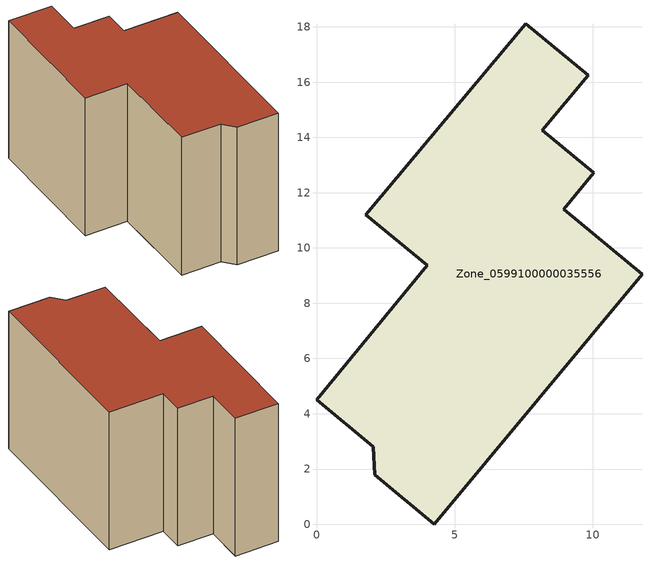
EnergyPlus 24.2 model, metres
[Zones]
Zone_0599100000035556
 floor ground (C_G): 4.25,0 2.1,1.78 2.05,2.81 0,4.5 4.01,9.38 1.78,11.21 7.58,18.12 9.84,16.25 8.17,14.26 10.03,12.71 8.94,11.4 11.78,9.05 z0
 wall outside (C_F): 7.58,18.12 1.78,11.21 4.01,9.38 0,4.5 2.05,2.81 2.1,1.78 4.25,0 11.78,9.05 8.94,11.4 10.03,12.71 8.17,14.26 9.84,16.25 7.58,18.12 z0:9.98
 roof outside (C_R): 2.1,1.78 4.25,0 11.78,9.05 8.94,11.4 10.03,12.71 8.17,14.26 9.84,16.25 7.58,18.12 1.78,11.21 4.01,9.38 0,4.5 2.05,2.81 z9.98
[BUILDING]
Pand.0599100000035556: North Axis=0; Terrain=City; Loads Convergence Tolerance Value=0.04; Temperature Convergence Tolerance Value=0.4; Solar Distribution=FullExterior; Maximum Number of Warmup Days=25; Minimum Number of Warmup Days=1
[Site:Location]
Rotterdam.The.Hague.AP_ZH_NLD Design_Conditions: Latitude=51.96; Longitude=4.45; Time Zone=1; Elevation=-4.5
[SITE:GROUNDTEMPERATURE:BUILDINGSURFACE]
18, 18, 18, 18, 18, 18, 18, 18, 18, 18, 18, 18
[MATERIAL] Thermal Absorptance=0.9; Solar Absorptance=0.7; Visible Absorptance=0.7
Name | Roughness | Thickness | Conductivity | Density | Specific Heat
G.TC.1946 | MediumSmooth | 0.15 | 1 | 540 | 1210
F.TC.1946 | Rough | 0.3 | 0.857143 | 1920 | 840
R.TC.1946 | MediumRough | 0.2 | 0.909091 | 1500 | 1000
[CONSTRUCTION]
C_G: G.TC.1946
C_F: F.TC.1946
C_R: R.TC.1946
[ZONE]
Zone_0599100000035556: Type=1; Multiplier=1; Ceiling Height=Autocalculate; Volume=Autocalculate; Floor Area=autocalculate; Part of Total Floor Area=Yes
[ZONEINFILTRATION:DESIGNFLOWRATE]
Infil_Zone_0599100000035556: Zone or ZoneList or Space or SpaceList=Zone_0599100000035556; Schedule=AlwaysOn; Design Flow Rate Calculation Method=Flow/Area; Flow Rate per Floor Area=0.003; Constant Term Coefficient=1; Temperature Term Coefficient=0; Velocity Term Coefficient=0; Velocity Squared Term Coefficient=0
[HVACTEMPLATE:ZONE:IDEALLOADSAIRSYSTEM]
Zone_0599100000035556: Maximum Heating Supply Air Temperature=50; Minimum Cooling Supply Air Temperature=13; Maximum Heating Supply Air Humidity Ratio=0.0156; Minimum Cooling Supply Air Humidity Ratio=0.0077; Heating Limit=NoLimit; Cooling Limit=NoLimit; Dehumidification Control Type=ConstantSensibleHeatRatio; Cooling Sensible Heat Ratio=0.7; Dehumidification Setpoint=60; Humidification Control Type=None; Humidification Setpoint=30; Outdoor Air Method=None; Outdoor Air Flow Rate per Person=0.00944; Outdoor Air Flow Rate per Zone Floor Area=0; Outdoor Air Flow Rate per Zone=0; Demand Controlled Ventilation Type=None; Outdoor Air Economizer Type=NoEconomizer; Heat Recovery Type=None; Sensible Heat Recovery Effectiveness=0.7; Latent Heat Recovery Effectiveness=0.65
[ZONECONTROL:THERMOSTAT]
ThermostatControl_Zone_0599100000035556: Zone or ZoneList=Zone_0599100000035556; Control Type Schedule=DualSetpointControlType; Control 1=Thermostat_Zone_0599100000035556; Temperature Difference Between Cutout And Setpoint=0
[THERMOSTATSETPOINT:DUALSETPOINT]
Thermostat_Zone_0599100000035556: Heating Setpoint Temperature Schedule=HeatingSetpoint_Zone_0599100000035556; Cooling Setpoint Temperature Schedule=CoolingSetpoint_Zone_0599100000035556
[SCHEDULE:COMPACT]
HeatingSetpoint_Zone_0599100000035556: Through: 12/31, For: AllDays, Until: 24:00, 21
CoolingSetpoint_Zone_0599100000035556: Through: 12/31, For: AllDays, Until: 24:00, 24
DualSetpointControlType: Through: 12/31, For: AllDays, Until: 24:00, 4
AlwaysOn: Through: 12/31, For: AllDays, Until: 24:00, 1
